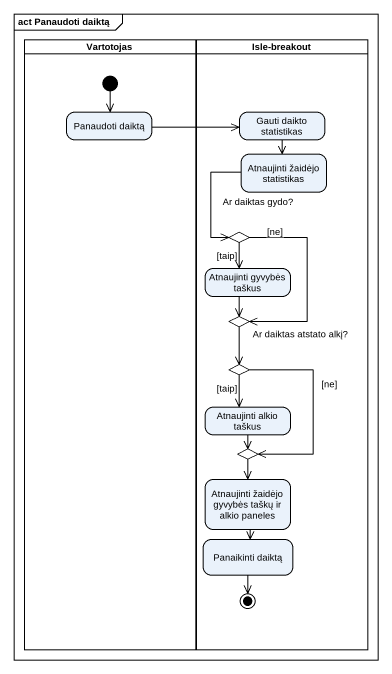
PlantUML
@startuml
mainframe act Panaudoti daiktą
hide empty description
state Vartotojas <<partition>> {
  state "Panaudoti daiktą" as Panaudoti_daiktą
  [*] --> Panaudoti_daiktą
}
state "Isle-breakout" as Isle_breakout <<partition>> {
  state "Gauti daikto statistikas" as Gauti_daikto_statistikas
  state "Atnaujinti žaidėjo statistikas" as Atnaujinti_žaidėjo
  state "Ar daiktas gydo?" as Ar_daiktas_gydo <<choice>>
  state "Atnaujinti gyvybės taškus" as Atnaujinti_gyvybės_taškus
  state choice1 <<choice>>
  state "Ar daiktas atstato alkį?" as Ar_daiktas_atstato_alkį <<choice>>
  state "Atnaujinti alkio taškus" as Atnaujinti_alkio_taškus
  state choice2 <<choice>>
  state "Atnaujinti žaidėjo gyvybės taškų ir alkio paneles" as Atnaujinti_žaidėjo_gyvybės
  state "Panaikinti daiktą" as Panaikinti_daiktą
  Panaikinti_daiktą --> [*]
}
Panaudoti_daiktą -right-> Gauti_daikto_statistikas
Gauti_daikto_statistikas --> Atnaujinti_žaidėjo
Atnaujinti_žaidėjo --> Ar_daiktas_gydo
Ar_daiktas_gydo --> Atnaujinti_gyvybės_taškus : [taip]
Ar_daiktas_gydo --> choice1 : [ne]
Atnaujinti_gyvybės_taškus --> choice1
choice1 --> Ar_daiktas_atstato_alkį
Ar_daiktas_atstato_alkį --> Atnaujinti_alkio_taškus : [taip]
Ar_daiktas_atstato_alkį --> choice2 : [ne]
Atnaujinti_alkio_taškus --> choice2
choice2 --> Atnaujinti_žaidėjo_gyvybės
Atnaujinti_žaidėjo_gyvybės --> Panaikinti_daiktą
@enduml
